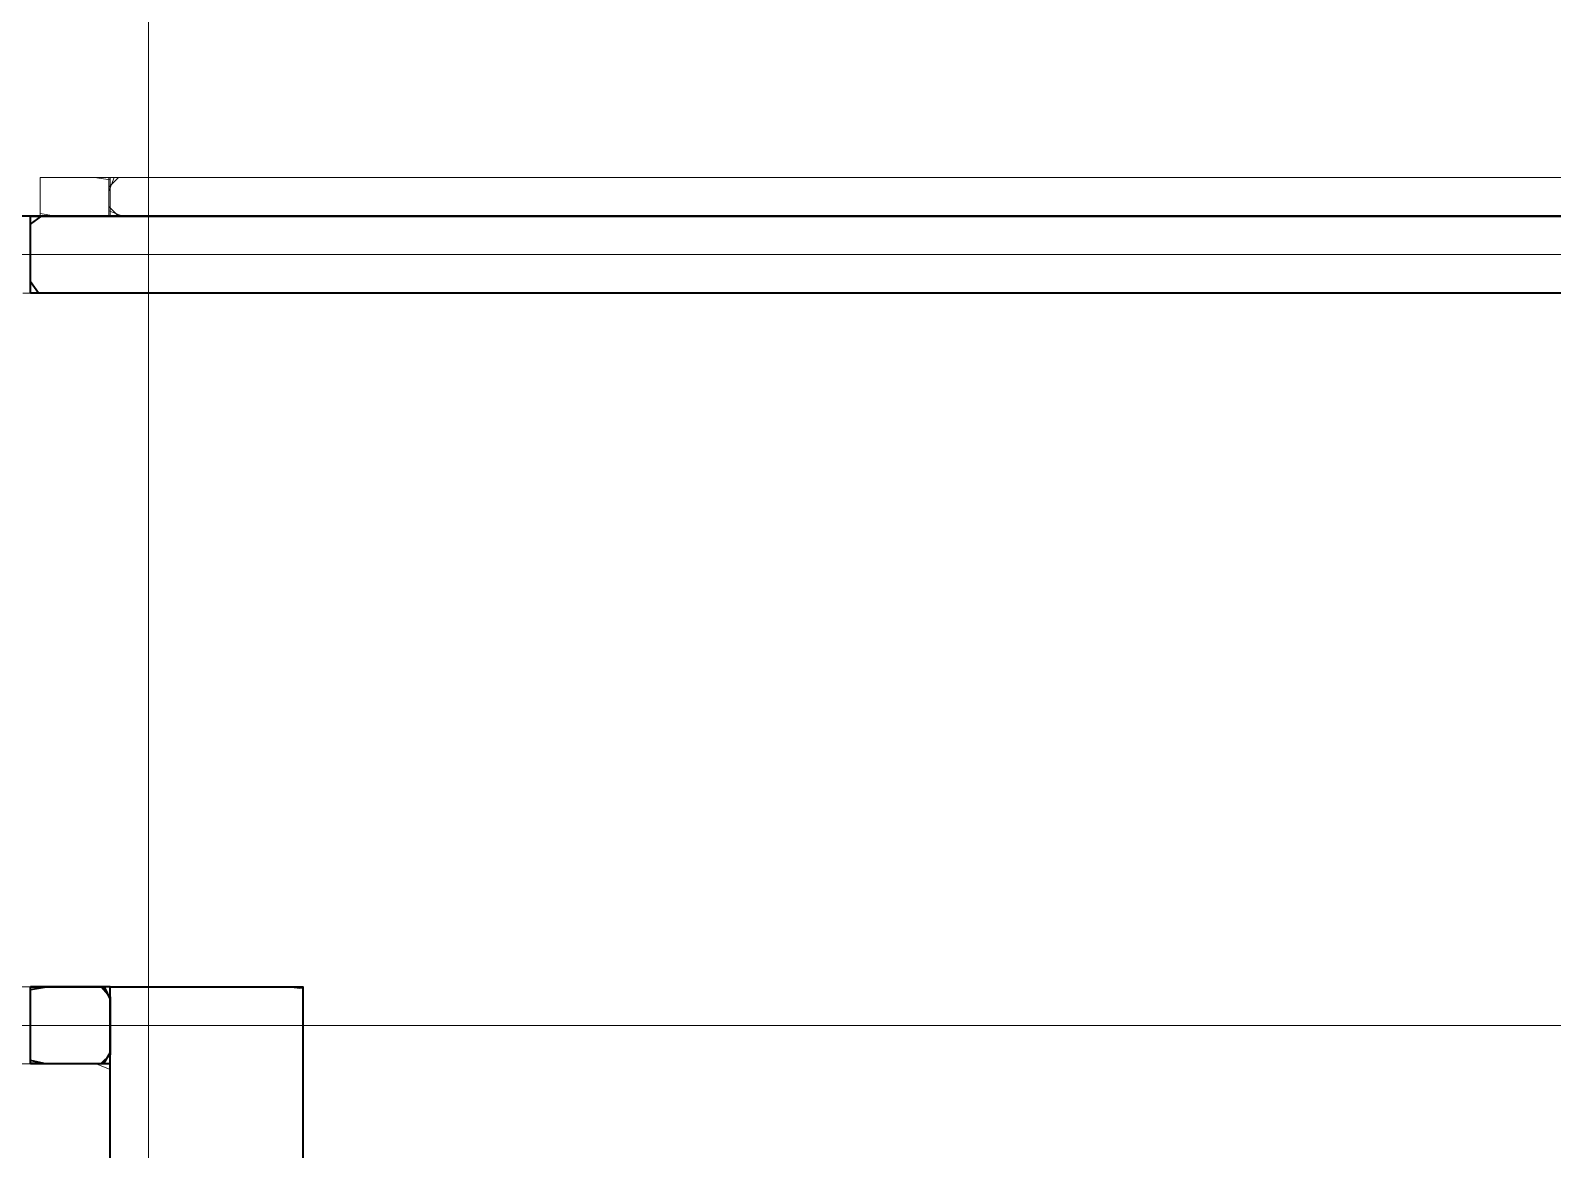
# Model space of a CAD drawing. Header units: metres. Extents: x 0 to 434, y -50 to 331.
# Drawn here: x 214.33 to 253.82, y 123.91 to 152.94 of the extents above; entities that cross this region are included whole.
import ezdxf

# ---------------------------------------------------------------- set-up
doc = ezdxf.new("R2010")
doc.units = ezdxf.units.M
for name, color, linetype in [('A-ANNO', 7, 'Continuous'), ('A-COLU', 7, 'Continuous'), ('A-MAT', 7, 'Continuous'), ('A-SLAB', 7, 'Continuous'), ('A-WALL', 7, 'Continuous')]:
    doc.layers.add(name, color=color, linetype=linetype)

msp = doc.modelspace()

# ---------------------------------------------------------------- linework, layer by layer
at = {"layer": 'A-ANNO', "linetype": 'Continuous', "lineweight": 18, "true_color": 0x000000}
for p, q in [((217.399, 224.487), (217.399, 36.119)), ((109.973, 147.127), (298.899, 147.127)), ((80.3, 127.127), (340.779, 127.127))]:
    msp.add_line(p, q, dxfattribs=at)
at = {"layer": 'A-COLU', "linetype": 'Continuous', "lineweight": 35, "true_color": 0x000000}
for points in [[(216.399, 128.127), (216.899, 128.127), (217.399, 128.127), (217.899, 128.127), (218.399, 128.127), (218.899, 128.127), (219.399, 128.127), (219.899, 128.127), (220.399, 128.127), (220.899, 128.127), (221.399, 128.127)], [(216.399, 123.127), (216.399, 123.627), (216.399, 124.127), (216.399, 124.627), (216.399, 125.127), (216.399, 125.627), (216.399, 126.127), (216.399, 126.627), (216.399, 127.127), (216.399, 127.627), (216.399, 128.127)], [(216.399, 123.627), (216.399, 124.127), (216.399, 124.627), (216.399, 125.127), (216.399, 125.627), (216.399, 126.127), (216.399, 126.627), (216.399, 127.127), (216.399, 127.627), (216.399, 128.127), (216.399, 128.127), (216.899, 128.127), (217.399, 128.127), (217.899, 128.127), (218.399, 128.127), (218.899, 128.127), (219.399, 128.127), (219.899, 128.127), (220.399, 128.127), (220.899, 128.127), (221.399, 128.127), (221.399, 127.627), (221.399, 127.127), (221.399, 126.627), (221.399, 126.127), (221.399, 125.627), (221.399, 125.127), (221.399, 124.627), (221.399, 124.127), (221.399, 123.627)], [(221.399, 128.127), (221.399, 127.627), (221.399, 127.127), (221.399, 126.627), (221.399, 126.127), (221.399, 125.627), (221.399, 125.127), (221.399, 124.627), (221.399, 124.127), (221.399, 123.627), (221.399, 123.127)]]:
    msp.add_lwpolyline(points, dxfattribs=at)
at = {"layer": 'A-MAT', "linetype": 'Continuous', "lineweight": 18, "true_color": 0x000000}
for points in [[(214.584, 148.127), (214.584, 148.252), (214.584, 148.377), (214.584, 148.502), (214.584, 148.627), (214.584, 148.752), (214.584, 148.877), (214.584, 149.002), (214.584, 149.127)], [(216.399, 149.127), (216.172, 149.127), (215.946, 149.127), (215.719, 149.127), (215.492, 149.127), (215.265, 149.127), (215.038, 149.127), (214.811, 149.127), (214.584, 149.127)], [(216.37, 149.127), (216.37, 149.002), (216.37, 148.877), (216.37, 148.752), (216.37, 148.627), (216.37, 148.502), (216.37, 148.377), (216.37, 148.252), (216.37, 148.127)], [(216.37, 149.127), (216.867, 149.127), (217.364, 149.127), (217.861, 149.127), (218.359, 149.127), (218.856, 149.127), (219.353, 149.127), (219.85, 149.127), (220.347, 149.127), (220.845, 149.127), (221.342, 149.127), (221.839, 149.127), (222.336, 149.127), (222.833, 149.127), (223.33, 149.127), (223.828, 149.127), (224.325, 149.127), (224.822, 149.127), (225.319, 149.127), (225.816, 149.127), (226.314, 149.127), (226.811, 149.127), (227.308, 149.127), (227.805, 149.127), (228.302, 149.127), (228.799, 149.127), (229.297, 149.127), (229.794, 149.127), (230.291, 149.127), (230.788, 149.127), (231.285, 149.127), (231.783, 149.127), (232.28, 149.127), (232.777, 149.127), (233.274, 149.127), (233.771, 149.127), (234.268, 149.127), (234.766, 149.127), (235.263, 149.127), (235.76, 149.127), (236.257, 149.127), (236.754, 149.127), (237.252, 149.127), (237.749, 149.127), (238.246, 149.127), (238.743, 149.127), (239.24, 149.127), (239.737, 149.127), (240.235, 149.127), (240.732, 149.127), (241.229, 149.127), (241.726, 149.127), (242.223, 149.127), (242.721, 149.127), (243.218, 149.127), (243.715, 149.127), (244.212, 149.127), (244.709, 149.127), (245.206, 149.127), (245.704, 149.127), (246.201, 149.127), (246.698, 149.127), (247.195, 149.127), (247.692, 149.127), (248.19, 149.127), (248.687, 149.127), (249.184, 149.127), (249.681, 149.127), (250.178, 149.127), (250.675, 149.127), (251.173, 149.127), (251.67, 149.127), (252.167, 149.127), (252.664, 149.127), (253.161, 149.127), (253.659, 149.127), (254.156, 149.127)], [(254.021, 148.127), (253.522, 148.127), (253.024, 148.127), (252.525, 148.127), (252.026, 148.127), (251.528, 148.127), (251.029, 148.127), (250.53, 148.127), (250.032, 148.127), (249.533, 148.127), (249.034, 148.127), (248.535, 148.127), (248.037, 148.127), (247.538, 148.127), (247.039, 148.127), (246.541, 148.127), (246.042, 148.127), (245.543, 148.127), (245.045, 148.127), (244.546, 148.127), (244.047, 148.127), (243.549, 148.127), (243.05, 148.127), (242.551, 148.127), (242.052, 148.127), (241.554, 148.127), (241.055, 148.127), (240.556, 148.127), (240.058, 148.127), (239.559, 148.127), (239.06, 148.127), (238.562, 148.127), (238.063, 148.127), (237.564, 148.127), (237.066, 148.127), (236.567, 148.127), (236.068, 148.127), (235.569, 148.127), (235.071, 148.127), (234.572, 148.127), (234.073, 148.127), (233.575, 148.127), (233.076, 148.127), (232.577, 148.127), (232.079, 148.127), (231.58, 148.127), (231.081, 148.127), (230.583, 148.127), (230.084, 148.127), (229.585, 148.127), (229.086, 148.127), (228.588, 148.127), (228.089, 148.127), (227.59, 148.127), (227.092, 148.127), (226.593, 148.127), (226.094, 148.127), (225.596, 148.127), (225.097, 148.127), (224.598, 148.127), (224.1, 148.127), (223.601, 148.127), (223.102, 148.127), (222.604, 148.127), (222.105, 148.127), (221.606, 148.127), (221.107, 148.127), (220.609, 148.127), (220.11, 148.127), (219.611, 148.127), (219.113, 148.127), (218.614, 148.127), (218.115, 148.127), (217.617, 148.127), (217.118, 148.127), (216.619, 148.127), (216.37, 148.376), (216.37, 148.875), (216.617, 149.127), (217.115, 149.127), (217.614, 149.127), (218.113, 149.127), (218.611, 149.127), (219.11, 149.127), (219.609, 149.127), (220.107, 149.127), (220.606, 149.127), (221.105, 149.127), (221.604, 149.127), (222.102, 149.127), (222.601, 149.127), (223.1, 149.127), (223.598, 149.127), (224.097, 149.127), (224.596, 149.127), (225.094, 149.127), (225.593, 149.127), (226.092, 149.127), (226.59, 149.127), (227.089, 149.127), (227.588, 149.127), (228.086, 149.127), (228.585, 149.127), (229.084, 149.127), (229.583, 149.127), (230.081, 149.127), (230.58, 149.127), (231.079, 149.127), (231.577, 149.127), (232.076, 149.127), (232.575, 149.127), (233.073, 149.127), (233.572, 149.127), (234.071, 149.127), (234.569, 149.127), (235.068, 149.127), (235.567, 149.127), (236.066, 149.127), (236.564, 149.127), (237.063, 149.127), (237.562, 149.127), (238.06, 149.127), (238.559, 149.127), (239.058, 149.127), (239.556, 149.127), (240.055, 149.127), (240.554, 149.127), (241.052, 149.127), (241.551, 149.127), (242.05, 149.127), (242.549, 149.127), (243.047, 149.127), (243.546, 149.127), (244.045, 149.127), (244.543, 149.127), (245.042, 149.127), (245.541, 149.127), (246.039, 149.127), (246.538, 149.127), (247.037, 149.127), (247.535, 149.127), (248.034, 149.127), (248.533, 149.127), (249.032, 149.127), (249.53, 149.127), (250.029, 149.127), (250.528, 149.127), (251.026, 149.127), (251.525, 149.127), (252.024, 149.127), (252.522, 149.127), (253.021, 149.127), (253.52, 149.127), (254.018, 149.127)], [(254.132, 148.127), (253.634, 148.127), (253.135, 148.127), (252.636, 148.127), (252.138, 148.127), (251.639, 148.127), (251.14, 148.127), (250.642, 148.127), (250.143, 148.127), (249.644, 148.127), (249.146, 148.127), (248.647, 148.127), (248.148, 148.127), (247.649, 148.127), (247.151, 148.127), (246.652, 148.127), (246.153, 148.127), (245.655, 148.127), (245.156, 148.127), (244.657, 148.127), (244.159, 148.127), (243.66, 148.127), (243.161, 148.127), (242.663, 148.127), (242.164, 148.127), (241.665, 148.127), (241.166, 148.127), (240.668, 148.127), (240.169, 148.127), (239.67, 148.127), (239.172, 148.127), (238.673, 148.127), (238.174, 148.127), (237.676, 148.127), (237.177, 148.127), (236.678, 148.127), (236.18, 148.127), (235.681, 148.127), (235.182, 148.127), (234.683, 148.127), (234.185, 148.127), (233.686, 148.127), (233.187, 148.127), (232.689, 148.127), (232.19, 148.127), (231.691, 148.127), (231.193, 148.127), (230.694, 148.127), (230.195, 148.127), (229.697, 148.127), (229.198, 148.127), (228.699, 148.127), (228.201, 148.127), (227.702, 148.127), (227.203, 148.127), (226.704, 148.127), (226.206, 148.127), (225.707, 148.127), (225.208, 148.127), (224.71, 148.127), (224.211, 148.127), (223.712, 148.127), (223.214, 148.127), (222.715, 148.127), (222.216, 148.127), (221.718, 148.127), (221.219, 148.127), (220.72, 148.127), (220.221, 148.127), (219.723, 148.127), (219.224, 148.127), (218.725, 148.127), (218.227, 148.127), (217.728, 148.127), (217.229, 148.127), (216.731, 148.127), (216.37, 148.265), (216.37, 148.763), (216.505, 149.127), (217.004, 149.127), (217.503, 149.127), (218.001, 149.127), (218.5, 149.127), (218.999, 149.127), (219.497, 149.127), (219.996, 149.127), (220.495, 149.127), (220.993, 149.127), (221.492, 149.127), (221.991, 149.127), (222.49, 149.127), (222.988, 149.127), (223.487, 149.127), (223.986, 149.127), (224.484, 149.127), (224.983, 149.127), (225.482, 149.127), (225.98, 149.127), (226.479, 149.127), (226.978, 149.127), (227.476, 149.127), (227.975, 149.127), (228.474, 149.127), (228.972, 149.127), (229.471, 149.127), (229.97, 149.127), (230.469, 149.127), (230.967, 149.127), (231.466, 149.127), (231.965, 149.127), (232.463, 149.127), (232.962, 149.127), (233.461, 149.127), (233.959, 149.127), (234.458, 149.127), (234.957, 149.127), (235.455, 149.127), (235.954, 149.127), (236.453, 149.127), (236.952, 149.127), (237.45, 149.127), (237.949, 149.127), (238.448, 149.127), (238.946, 149.127), (239.445, 149.127), (239.944, 149.127), (240.442, 149.127), (240.941, 149.127), (241.44, 149.127), (241.938, 149.127), (242.437, 149.127), (242.936, 149.127), (243.435, 149.127), (243.933, 149.127), (244.432, 149.127), (244.931, 149.127), (245.429, 149.127), (245.928, 149.127), (246.427, 149.127), (246.925, 149.127), (247.424, 149.127), (247.923, 149.127), (248.421, 149.127), (248.92, 149.127), (249.419, 149.127), (249.918, 149.127), (250.416, 149.127), (250.915, 149.127), (251.414, 149.127), (251.912, 149.127), (252.411, 149.127), (252.91, 149.127), (253.408, 149.127), (253.907, 149.127)], [(216.399, 148.127), (216.399, 148.252), (216.399, 148.377), (216.399, 148.502), (216.399, 148.627), (216.399, 148.752), (216.399, 148.877), (216.399, 149.002), (216.399, 149.127)], [(205.934, 148.127), (206.428, 148.127), (206.923, 148.127), (207.417, 148.127), (207.911, 148.127), (208.405, 148.127), (208.899, 148.127), (209.393, 148.127), (209.887, 148.127), (210.381, 148.127), (210.876, 148.127), (211.37, 148.127), (211.864, 148.127), (212.358, 148.127), (212.852, 148.127), (213.346, 148.127), (213.84, 148.127), (214.334, 148.127)], [(214.584, 148.127), (214.811, 148.127), (215.038, 148.127), (215.265, 148.127), (215.492, 148.127), (215.719, 148.127), (215.946, 148.127), (216.172, 148.127), (216.399, 148.127)], [(216.37, 148.127), (216.867, 148.127), (217.364, 148.127), (217.861, 148.127), (218.359, 148.127), (218.856, 148.127), (219.353, 148.127), (219.85, 148.127), (220.347, 148.127), (220.845, 148.127), (221.342, 148.127), (221.839, 148.127), (222.336, 148.127), (222.833, 148.127), (223.33, 148.127), (223.828, 148.127), (224.325, 148.127), (224.822, 148.127), (225.319, 148.127), (225.816, 148.127), (226.314, 148.127), (226.811, 148.127), (227.308, 148.127), (227.805, 148.127), (228.302, 148.127), (228.799, 148.127), (229.297, 148.127), (229.794, 148.127), (230.291, 148.127), (230.788, 148.127), (231.285, 148.127), (231.783, 148.127), (232.28, 148.127), (232.777, 148.127), (233.274, 148.127), (233.771, 148.127), (234.268, 148.127), (234.766, 148.127), (235.263, 148.127), (235.76, 148.127), (236.257, 148.127), (236.754, 148.127), (237.252, 148.127), (237.749, 148.127), (238.246, 148.127), (238.743, 148.127), (239.24, 148.127), (239.737, 148.127), (240.235, 148.127), (240.732, 148.127), (241.229, 148.127), (241.726, 148.127), (242.223, 148.127), (242.721, 148.127), (243.218, 148.127), (243.715, 148.127), (244.212, 148.127), (244.709, 148.127), (245.206, 148.127), (245.704, 148.127), (246.201, 148.127), (246.698, 148.127), (247.195, 148.127), (247.692, 148.127), (248.19, 148.127), (248.687, 148.127), (249.184, 148.127), (249.681, 148.127), (250.178, 148.127), (250.675, 148.127), (251.173, 148.127), (251.67, 148.127), (252.167, 148.127), (252.664, 148.127), (253.161, 148.127), (253.659, 148.127), (254.156, 148.127)], [(214.141, 146.127), (214.641, 146.127), (215.14, 146.127), (215.64, 146.127), (216.139, 146.127), (216.639, 146.127), (217.138, 146.127), (217.638, 146.127), (218.137, 146.127), (218.636, 146.127), (219.136, 146.127), (219.635, 146.127), (220.135, 146.127), (220.634, 146.127), (221.134, 146.127), (221.633, 146.127), (222.133, 146.127), (222.632, 146.127), (223.132, 146.127), (223.631, 146.127), (224.131, 146.127), (224.63, 146.127), (225.13, 146.127), (225.629, 146.127), (226.129, 146.127), (226.628, 146.127), (227.128, 146.127), (227.627, 146.127), (228.127, 146.127), (228.626, 146.127), (229.125, 146.127), (229.625, 146.127), (230.124, 146.127), (230.624, 146.127), (231.123, 146.127), (231.623, 146.127), (232.122, 146.127), (232.622, 146.127), (233.121, 146.127), (233.621, 146.127), (234.12, 146.127), (234.62, 146.127), (235.119, 146.127), (235.619, 146.127), (236.118, 146.127), (236.618, 146.127), (237.117, 146.127), (237.617, 146.127), (238.116, 146.127), (238.616, 146.127), (239.115, 146.127), (239.615, 146.127), (240.114, 146.127), (240.613, 146.127), (241.113, 146.127), (241.612, 146.127), (242.112, 146.127), (242.611, 146.127), (243.111, 146.127), (243.61, 146.127), (244.11, 146.127), (244.609, 146.127), (245.109, 146.127), (245.608, 146.127), (246.108, 146.127), (246.607, 146.127), (247.107, 146.127), (247.606, 146.127), (248.106, 146.127), (248.605, 146.127), (249.105, 146.127), (249.604, 146.127), (250.104, 146.127), (250.603, 146.127), (251.103, 146.127), (251.602, 146.127), (252.101, 146.127), (252.601, 146.127), (253.1, 146.127), (253.6, 146.127), (254.099, 146.127)], [(221.399, 123.579), (221.399, 124.079), (221.399, 124.578), (221.399, 125.078), (221.399, 125.577), (221.399, 126.077), (221.399, 126.576), (221.399, 127.076), (221.399, 127.575), (221.399, 128.074), (220.952, 128.127), (220.453, 128.127), (219.953, 128.127), (219.454, 128.127), (218.954, 128.127), (218.455, 128.127), (217.955, 128.127), (217.456, 128.127), (216.956, 128.127), (216.457, 128.127), (215.957, 128.127), (215.458, 128.127), (214.958, 128.127), (214.459, 128.127), (213.959, 128.127)], [(214.047, 126.127), (214.546, 126.127), (215.044, 126.127), (215.542, 126.127), (216.041, 126.127), (216.399, 125.987), (216.399, 125.488), (216.399, 124.99), (216.399, 124.492), (216.399, 123.993), (216.399, 123.495)]]:
    msp.add_lwpolyline(points, dxfattribs=at)
for points in [[(216.399, 148.127), (216.399, 148.596), (216.399, 149.065), (215.992, 149.127), (215.523, 149.127), (215.053, 149.127), (214.584, 149.127), (214.584, 148.658), (214.584, 148.188), (214.992, 148.127), (215.461, 148.127), (215.93, 148.127), (216.399, 148.127)], [(214.584, 149.127), (215.053, 149.127), (215.523, 149.127), (215.992, 149.127), (216.399, 149.065), (216.399, 148.596), (216.399, 148.127), (215.93, 148.127), (215.461, 148.127), (214.992, 148.127), (214.584, 148.188), (214.584, 148.658), (214.584, 149.127)]]:
    msp.add_lwpolyline(points, close=True, dxfattribs=at)
at = {"layer": 'A-SLAB', "linetype": 'Continuous', "lineweight": 35, "true_color": 0x000000}
msp.add_lwpolyline([(214.334, 148.127), (213.84, 148.127), (213.346, 148.127), (212.852, 148.127), (212.358, 148.127), (211.864, 148.127), (211.37, 148.127), (210.876, 148.127), (210.381, 148.127), (209.887, 148.127), (209.393, 148.127), (208.899, 148.127), (208.405, 148.127), (207.911, 148.127), (207.417, 148.127), (206.923, 148.127), (206.428, 148.127), (205.934, 148.127)], dxfattribs=at)
at = {"layer": 'A-WALL', "linetype": 'Continuous', "lineweight": 35, "true_color": 0x000000}
for points in [[(214.334, 146.127), (214.334, 146.377), (214.334, 146.627), (214.334, 146.877), (214.334, 147.127), (214.334, 147.377), (214.334, 147.627), (214.334, 147.877), (214.334, 148.127)], [(254.128, 148.127), (253.631, 148.127), (253.134, 148.127), (252.636, 148.127), (252.139, 148.127), (251.641, 148.127), (251.144, 148.127), (250.646, 148.127), (250.149, 148.127), (249.652, 148.127), (249.154, 148.127), (248.657, 148.127), (248.159, 148.127), (247.662, 148.127), (247.164, 148.127), (246.667, 148.127), (246.17, 148.127), (245.672, 148.127), (245.175, 148.127), (244.677, 148.127), (244.18, 148.127), (243.682, 148.127), (243.185, 148.127), (242.688, 148.127), (242.19, 148.127), (241.693, 148.127), (241.195, 148.127), (240.698, 148.127), (240.2, 148.127), (239.703, 148.127), (239.206, 148.127), (238.708, 148.127), (238.211, 148.127), (237.713, 148.127), (237.216, 148.127), (236.718, 148.127), (236.221, 148.127), (235.724, 148.127), (235.226, 148.127), (234.729, 148.127), (234.231, 148.127), (233.734, 148.127), (233.237, 148.127), (232.739, 148.127), (232.242, 148.127), (231.744, 148.127), (231.247, 148.127), (230.749, 148.127), (230.252, 148.127), (229.755, 148.127), (229.257, 148.127), (228.76, 148.127), (228.262, 148.127), (227.765, 148.127), (227.267, 148.127), (226.77, 148.127), (226.273, 148.127), (225.775, 148.127), (225.278, 148.127), (224.78, 148.127), (224.283, 148.127), (223.785, 148.127), (223.288, 148.127), (222.791, 148.127), (222.293, 148.127), (221.796, 148.127), (221.298, 148.127), (220.801, 148.127), (220.303, 148.127), (219.806, 148.127), (219.309, 148.127), (218.811, 148.127), (218.314, 148.127), (217.816, 148.127), (217.319, 148.127), (216.821, 148.127), (216.324, 148.127), (215.827, 148.127), (215.329, 148.127), (214.832, 148.127), (214.334, 148.127)], [(254.26, 146.127), (253.761, 146.127), (253.262, 146.127), (252.763, 146.127), (252.264, 146.127), (251.765, 146.127), (251.266, 146.127), (250.766, 146.127), (250.267, 146.127), (249.768, 146.127), (249.269, 146.127), (248.77, 146.127), (248.271, 146.127), (247.772, 146.127), (247.273, 146.127), (246.774, 146.127), (246.274, 146.127), (245.775, 146.127), (245.276, 146.127), (244.777, 146.127), (244.278, 146.127), (243.779, 146.127), (243.28, 146.127), (242.781, 146.127), (242.282, 146.127), (241.782, 146.127), (241.283, 146.127), (240.784, 146.127), (240.285, 146.127), (239.786, 146.127), (239.287, 146.127), (238.788, 146.127), (238.289, 146.127), (237.789, 146.127), (237.29, 146.127), (236.791, 146.127), (236.292, 146.127), (235.793, 146.127), (235.294, 146.127), (234.795, 146.127), (234.296, 146.127), (233.797, 146.127), (233.297, 146.127), (232.798, 146.127), (232.299, 146.127), (231.8, 146.127), (231.301, 146.127), (230.802, 146.127), (230.303, 146.127), (229.804, 146.127), (229.305, 146.127), (228.805, 146.127), (228.306, 146.127), (227.807, 146.127), (227.308, 146.127), (226.809, 146.127), (226.31, 146.127), (225.811, 146.127), (225.312, 146.127), (224.813, 146.127), (224.313, 146.127), (223.814, 146.127), (223.315, 146.127), (222.816, 146.127), (222.317, 146.127), (221.818, 146.127), (221.319, 146.127), (220.82, 146.127), (220.321, 146.127), (219.821, 146.127), (219.322, 146.127), (218.823, 146.127), (218.324, 146.127), (217.825, 146.127), (217.326, 146.127), (216.827, 146.127), (216.328, 146.127), (215.829, 146.127), (215.329, 146.127), (214.83, 146.127), (214.335, 146.131), (214.335, 146.63), (214.335, 147.129), (214.335, 147.628), (214.335, 148.127), (214.335, 148.127), (214.834, 148.127), (215.333, 148.127), (215.832, 148.127), (216.331, 148.127), (216.83, 148.127), (217.329, 148.127), (217.829, 148.127), (218.328, 148.127), (218.827, 148.127), (219.326, 148.127), (219.825, 148.127), (220.324, 148.127), (220.823, 148.127), (221.322, 148.127), (221.821, 148.127), (222.321, 148.127), (222.82, 148.127), (223.319, 148.127), (223.818, 148.127), (224.317, 148.127), (224.816, 148.127), (225.315, 148.127), (225.814, 148.127), (226.313, 148.127), (226.813, 148.127), (227.312, 148.127), (227.811, 148.127), (228.31, 148.127), (228.809, 148.127), (229.308, 148.127), (229.807, 148.127), (230.306, 148.127), (230.805, 148.127), (231.305, 148.127), (231.804, 148.127), (232.303, 148.127), (232.802, 148.127), (233.301, 148.127), (233.8, 148.127), (234.299, 148.127), (234.798, 148.127), (235.297, 148.127), (235.797, 148.127), (236.296, 148.127), (236.795, 148.127), (237.294, 148.127), (237.793, 148.127), (238.292, 148.127), (238.791, 148.127), (239.29, 148.127), (239.789, 148.127), (240.289, 148.127), (240.788, 148.127), (241.287, 148.127), (241.786, 148.127), (242.285, 148.127), (242.784, 148.127), (243.283, 148.127), (243.782, 148.127), (244.281, 148.127), (244.781, 148.127), (245.28, 148.127), (245.779, 148.127), (246.278, 148.127), (246.777, 148.127), (247.276, 148.127), (247.775, 148.127), (248.274, 148.127), (248.774, 148.127), (249.273, 148.127), (249.772, 148.127), (250.271, 148.127), (250.77, 148.127), (251.269, 148.127), (251.768, 148.127), (252.267, 148.127), (252.766, 148.127), (253.266, 148.127), (253.765, 148.127), (254.264, 148.127)], [(253.975, 146.127), (253.476, 146.127), (252.977, 146.127), (252.478, 146.127), (251.979, 146.127), (251.48, 146.127), (250.98, 146.127), (250.481, 146.127), (249.982, 146.127), (249.483, 146.127), (248.984, 146.127), (248.485, 146.127), (247.986, 146.127), (247.487, 146.127), (246.988, 146.127), (246.488, 146.127), (245.989, 146.127), (245.49, 146.127), (244.991, 146.127), (244.492, 146.127), (243.993, 146.127), (243.494, 146.127), (242.995, 146.127), (242.496, 146.127), (241.996, 146.127), (241.497, 146.127), (240.998, 146.127), (240.499, 146.127), (240, 146.127), (239.501, 146.127), (239.002, 146.127), (238.503, 146.127), (238.004, 146.127), (237.504, 146.127), (237.005, 146.127), (236.506, 146.127), (236.007, 146.127), (235.508, 146.127), (235.009, 146.127), (234.51, 146.127), (234.011, 146.127), (233.512, 146.127), (233.012, 146.127), (232.513, 146.127), (232.014, 146.127), (231.515, 146.127), (231.016, 146.127), (230.517, 146.127), (230.018, 146.127), (229.519, 146.127), (229.02, 146.127), (228.52, 146.127), (228.021, 146.127), (227.522, 146.127), (227.023, 146.127), (226.524, 146.127), (226.025, 146.127), (225.526, 146.127), (225.027, 146.127), (224.528, 146.127), (224.028, 146.127), (223.529, 146.127), (223.03, 146.127), (222.531, 146.127), (222.032, 146.127), (221.533, 146.127), (221.034, 146.127), (220.535, 146.127), (220.035, 146.127), (219.536, 146.127), (219.037, 146.127), (218.538, 146.127), (218.039, 146.127), (217.54, 146.127), (217.041, 146.127), (216.542, 146.127), (216.043, 146.127), (215.543, 146.127), (215.044, 146.127), (214.545, 146.127), (214.335, 146.416), (214.335, 146.915), (214.335, 147.414), (214.335, 147.913), (214.62, 148.127), (215.119, 148.127), (215.618, 148.127), (216.117, 148.127), (216.616, 148.127), (217.115, 148.127), (217.614, 148.127), (218.114, 148.127), (218.613, 148.127), (219.112, 148.127), (219.611, 148.127), (220.11, 148.127), (220.609, 148.127), (221.108, 148.127), (221.607, 148.127), (222.106, 148.127), (222.606, 148.127), (223.105, 148.127), (223.604, 148.127), (224.103, 148.127), (224.602, 148.127), (225.101, 148.127), (225.6, 148.127), (226.099, 148.127), (226.598, 148.127), (227.098, 148.127), (227.597, 148.127), (228.096, 148.127), (228.595, 148.127), (229.094, 148.127), (229.593, 148.127), (230.092, 148.127), (230.591, 148.127), (231.091, 148.127), (231.59, 148.127), (232.089, 148.127), (232.588, 148.127), (233.087, 148.127), (233.586, 148.127), (234.085, 148.127), (234.584, 148.127), (235.083, 148.127), (235.583, 148.127), (236.082, 148.127), (236.581, 148.127), (237.08, 148.127), (237.579, 148.127), (238.078, 148.127), (238.577, 148.127), (239.076, 148.127), (239.575, 148.127), (240.075, 148.127), (240.574, 148.127), (241.073, 148.127), (241.572, 148.127), (242.071, 148.127), (242.57, 148.127), (243.069, 148.127), (243.568, 148.127), (244.067, 148.127), (244.567, 148.127), (245.066, 148.127), (245.565, 148.127), (246.064, 148.127), (246.563, 148.127), (247.062, 148.127), (247.561, 148.127), (248.06, 148.127), (248.559, 148.127), (249.059, 148.127), (249.558, 148.127), (250.057, 148.127), (250.556, 148.127), (251.055, 148.127), (251.554, 148.127), (252.053, 148.127), (252.552, 148.127), (253.051, 148.127), (253.551, 148.127), (254.05, 148.127)], [(254.128, 146.127), (253.631, 146.127), (253.134, 146.127), (252.636, 146.127), (252.139, 146.127), (251.641, 146.127), (251.144, 146.127), (250.646, 146.127), (250.149, 146.127), (249.652, 146.127), (249.154, 146.127), (248.657, 146.127), (248.159, 146.127), (247.662, 146.127), (247.164, 146.127), (246.667, 146.127), (246.17, 146.127), (245.672, 146.127), (245.175, 146.127), (244.677, 146.127), (244.18, 146.127), (243.682, 146.127), (243.185, 146.127), (242.688, 146.127), (242.19, 146.127), (241.693, 146.127), (241.195, 146.127), (240.698, 146.127), (240.2, 146.127), (239.703, 146.127), (239.206, 146.127), (238.708, 146.127), (238.211, 146.127), (237.713, 146.127), (237.216, 146.127), (236.718, 146.127), (236.221, 146.127), (235.724, 146.127), (235.226, 146.127), (234.729, 146.127), (234.231, 146.127), (233.734, 146.127), (233.237, 146.127), (232.739, 146.127), (232.242, 146.127), (231.744, 146.127), (231.247, 146.127), (230.749, 146.127), (230.252, 146.127), (229.755, 146.127), (229.257, 146.127), (228.76, 146.127), (228.262, 146.127), (227.765, 146.127), (227.267, 146.127), (226.77, 146.127), (226.273, 146.127), (225.775, 146.127), (225.278, 146.127), (224.78, 146.127), (224.283, 146.127), (223.785, 146.127), (223.288, 146.127), (222.791, 146.127), (222.293, 146.127), (221.796, 146.127), (221.298, 146.127), (220.801, 146.127), (220.303, 146.127), (219.806, 146.127), (219.309, 146.127), (218.811, 146.127), (218.314, 146.127), (217.816, 146.127), (217.319, 146.127), (216.821, 146.127), (216.324, 146.127), (215.827, 146.127), (215.329, 146.127), (214.832, 146.127), (214.334, 146.127)], [(214.334, 126.127), (214.334, 126.377), (214.334, 126.627), (214.334, 126.877), (214.334, 127.127), (214.334, 127.377), (214.334, 127.627), (214.334, 127.877), (214.334, 128.127)], [(216.399, 128.127), (216.141, 128.127), (215.883, 128.127), (215.625, 128.127), (215.367, 128.127), (215.109, 128.127), (214.851, 128.127), (214.592, 128.127), (214.334, 128.127)], [(216.399, 126.127), (216.399, 126.377), (216.399, 126.627), (216.399, 126.877), (216.399, 127.127), (216.399, 127.377), (216.399, 127.627), (216.399, 127.877), (216.399, 128.127)], [(216.399, 126.127), (216.141, 126.127), (215.883, 126.127), (215.625, 126.127), (215.367, 126.127), (215.109, 126.127), (214.851, 126.127), (214.592, 126.127), (214.334, 126.127)]]:
    msp.add_lwpolyline(points, dxfattribs=at)
for points in [[(214.335, 128.127), (214.813, 128.127), (215.291, 128.127), (215.769, 128.127), (216.248, 128.127), (216.4, 127.801), (216.4, 127.323), (216.4, 126.844), (216.4, 126.366), (216.161, 126.127), (215.682, 126.127), (215.204, 126.127), (214.726, 126.127), (214.335, 126.214), (214.335, 126.692), (214.335, 127.171), (214.335, 127.649), (214.335, 128.127)], [(214.748, 128.127), (215.226, 128.127), (215.704, 128.127), (216.182, 128.127), (216.4, 127.866), (216.4, 127.388), (216.4, 126.91), (216.4, 126.431), (216.226, 126.127), (215.748, 126.127), (215.269, 126.127), (214.791, 126.127), (214.335, 126.149), (214.335, 126.627), (214.335, 127.105), (214.335, 127.584), (214.335, 128.062), (214.748, 128.127)]]:
    msp.add_lwpolyline(points, close=True, dxfattribs=at)

doc.saveas('drawing.dxf')
